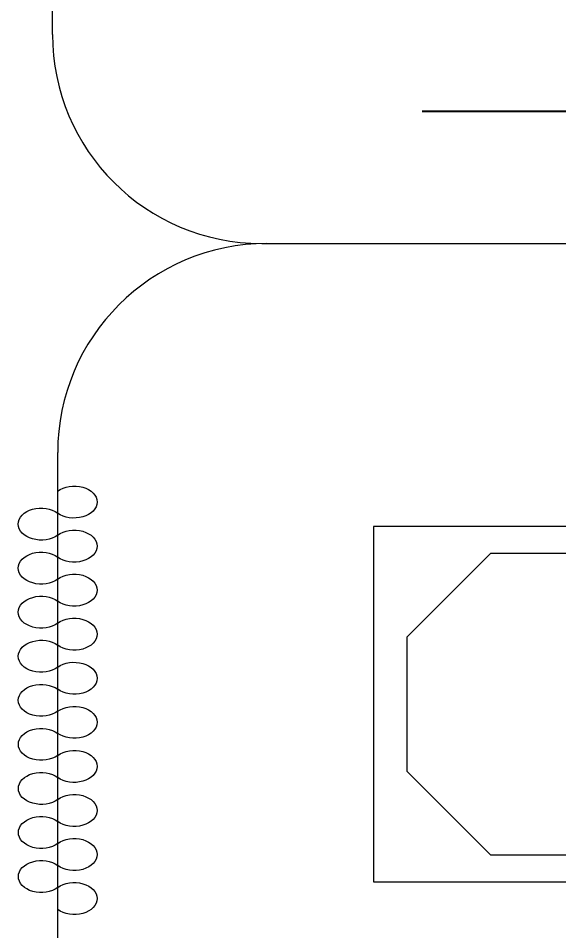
# Model space of a CAD drawing. Header units: metres. Extents: x 75097 to 220695, y -1557923 to -1361206.
# Drawn here: x 126617 to 127908, y -1403054 to -1400873 of the extents above; entities that cross this region are included whole.
import ezdxf
from ezdxf import colors
from ezdxf.entities.mleader import LeaderData, LeaderLine
from ezdxf.math import Vec2, Vec3

# ---------------------------------------------------------------- set-up
doc = ezdxf.new("R2010")
doc.units = ezdxf.units.M
doc.layers.get('0').update_dxf_attribs({"lineweight": 0})
doc.layers.add('A-100 - Copy$0$Medical Equipment and Furniture', color=8, linetype='Continuous', lineweight=0)
doc.layers.add('A-100 - Copy$0$Medical Equipment and Furniture1', color=8, linetype='Continuous', lineweight=5)
doc.layers.add('E-POWR', color=7, linetype='Continuous', lineweight=9, true_color=0x4e7e3e)
doc.styles.get("Standard").update_dxf_attribs({"font": 'GOTHIC.TTF'})

# ---------------------------------------------------------------- blocks, each defined once
blk = doc.blocks.new('A-100 - Copy$0$HF16786E-P')
at = {"layer": 'A-100 - Copy$0$Medical Equipment and Furniture1'}
for p, q in [((0, 0.425), (-2.14, 0.425)), ((-2.14, 0.425), (-2.14, -0.425)), ((-1.86, 0.36), (-2.06, 0.16)), ((-0.28, 0.36), (-1.86, 0.36)), ((-2.06, 0.16), (-2.06, -0.16)), ((-2.06, -0.16), (-1.86, -0.36)), ((-1.86, -0.36), (-0.28, -0.36)), ((-2.14, -0.425), (0, -0.425))]:
    blk.add_line(p, q, dxfattribs=at)
blk = doc.blocks.new('A-100 - Copy$0$CURTAIN')
for centre, start, end in [((-0.3386, 0.0395), 313.5684, 226.4316), ((-0.1881, 0.0395), 313.5684, 226.4316), ((-0.0376, 0.0395), 313.5684, 226.4316), ((0.1129, 0.0395), 313.5684, 226.4316), ((0.2633, 0.0395), 313.5684, 226.4316), ((0.4138, 0.0395), 313.5684, 226.4316), ((0.5643, 0.0395), 313.5684, 226.4316), ((0.7148, 0.0395), 313.5684, 226.4316), ((0.8653, 0.0395), 313.5684, 226.4316), ((0.0376, -0.0395), 133.5684, 46.4316), ((0.1881, -0.0395), 133.5684, 46.4316), ((0.3386, -0.0395), 133.5684, 46.4316), ((0.4891, -0.0395), 133.5684, 46.4316), ((0.6396, -0.0395), 133.5684, 46.4316), ((0.79, -0.0395), 133.5684, 46.4316), ((0.9405, -0.0395), 133.5684, 46.4316), ((-0.4138, -0.0395), 133.5684, 46.4316), ((-0.2633, -0.0395), 133.5684, 46.4316), ((-0.1129, -0.0395), 133.5684, 46.4316)]:
    blk.add_arc(centre, 0.0546, start, end)
blk = doc.blocks.new('A-100 - Copy')
at = {"layer": 'A-100 - Copy$0$Medical Equipment and Furniture'}
for p, q in [((126698.3, -1400911.2, 0), (126698.3, -1399729.4, 0)), ((127198.3, -1401411.4, 0), (129698.3, -1401411.4, 0)), ((126710.8, -1403092.9, 0), (126710.8, -1401911.1, 0))]:
    blk.add_line(p, q, dxfattribs=at)
for centre, start, end in [((127198.3, -1400911.2, 0), 180, 270), ((127210.8, -1401911.1, 0), 90, 180)]:
    blk.add_arc(centre, 500, start, end, dxfattribs=at)
at = {"layer": 'A-100 - Copy$0$Medical Equipment and Furniture', "extrusion": (-1.26698e-09, -6.38299e-11, -1), "xscale": 699.9999999767343, "yscale": 1000.000000000002, "zscale": 1000, "rotation": 269.985929888151}
blk.add_blockref('A-100 - Copy$0$CURTAIN', (-126710.8, -1402318.9, 0), dxfattribs=at)
at = {"layer": 'A-100 - Copy$0$Medical Equipment and Furniture', "xscale": 1000, "yscale": 1000, "zscale": 1000, "rotation": 0.01499365941642081}
blk.add_blockref('A-100 - Copy$0$HF16786E-P', (129605.2, -1402512, 2.4), dxfattribs=at)

msp = doc.modelspace()

# ---------------------------------------------------------------- leaders
at = {"layer": 'E-POWR'}
ml = msp.add_multileader_mtext('Standard', dxfattribs=at)
ml.set_content('CEILING OPENING 500x150mm', color=256)
ml.set_leader_properties()
ml.build(insert=Vec2(0, 0))
ml.multileader.update_dxf_attribs({"text_right_attachment_type": 6, "dogleg_length": 200, "arrow_head_size": 200})
ctx = ml.context
ctx.base_point, ctx.char_height, ctx.arrow_head_size, ctx.landing_gap_size, ctx.plane_origin = Vec3(128323.2, -1400923.9, 0), 250, 200, 100, Vec3(132898.5, -1400401.7, 0)
ctx.right_attachment, ctx.text_align_type = 6, 2
notes = []
notes.append((ctx, [(1, (1, 1, 0), (131724.5, -1401095.8, 0), (-1, 0), 200, [(0, [(132420.3, -1401900.2, 0)], 0, [])])]))
ctx.mtext.insert, ctx.mtext.width, ctx.mtext.alignment, ctx.mtext.flow_direction = Vec3(131424.5, -1400795.8, 0), 3804.899, 3, 5
for ctx, leaders in notes:
    for number, flags, end, landing, length, lines in leaders:
        leader = LeaderData()
        leader.index, (leader.has_last_leader_line, leader.has_dogleg_vector, leader.attachment_direction) = number, flags
        leader.last_leader_point, leader.dogleg_vector, leader.dogleg_length = Vec3(end), Vec3(landing), length
        for number, points, colour, breaks in lines:
            line = LeaderLine()
            line.index, line.vertices, line.color, line.breaks = number, Vec3.list(points), colors.encode_raw_color(colour), breaks
            leader.lines.append(line)
        ctx.leaders.append(leader)

# ---------------------------------------------------------------- next in the draw order: block references
msp.add_blockref('A-100 - Copy', (0, 0))

doc.saveas('drawing.dxf')
